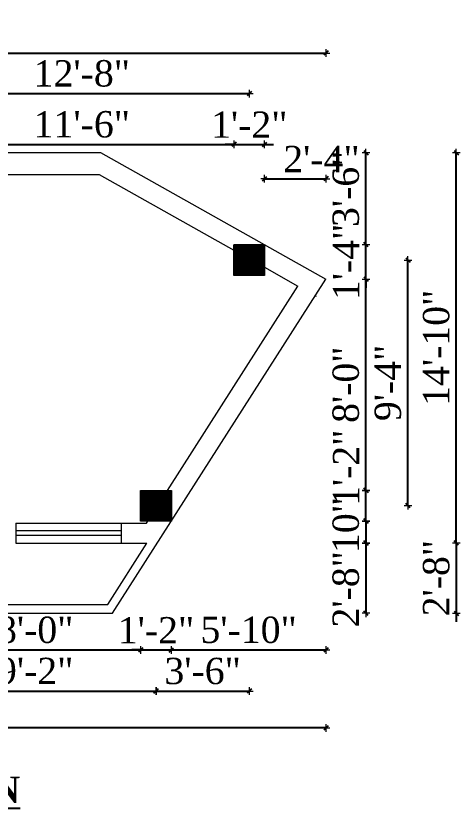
# Model space of a CAD drawing. Header units: inches. Extents: x 4069 to 291496, y -47643 to 12535.
# Drawn here: x 26634.5 to 26836.8, y 1358.9 to 1720 of the extents above; entities that cross this region are included whole.
import ezdxf

# ---------------------------------------------------------------- set-up
doc = ezdxf.new("R2010")
doc.units = ezdxf.units.IN
doc.header["$LTSCALE"] = 5
doc.header["$MEASUREMENT"] = 0
doc.layers.add('A-WALL', color=7, linetype='Continuous', lineweight=9)
doc.layers.add('Dimension', color=7, linetype='Continuous', lineweight=18)
doc.layers.add('dim line', color=7, linetype='Continuous', lineweight=15, true_color=0xfab2b2)
doc.layers.add('TEXT', color=6, linetype='Continuous')
doc.styles.add('ordinary', font='times.ttf')
doc.dimstyles.new('Copy of 96', dxfattribs={"dimtxt": 7, "dimasz": 4, "dimexe": 0.5, "dimexo": 0.5, "dimgap": 3, "dimtad": 1, "dimdec": 1, "dimzin": 11, "dimdsep": 46, "dimlunit": 4, "dimtxsty": 'ordinary', "dimblk": 'OBLIQUE', "dimcen": 0.09, "dimse1": 1, "dimse2": 1, "dimclrt": 6, "dimazin": 0, "dimtfac": 1, "dimtdec": 1, "dimtix": 1, "dimtmove": 2, "dimatfit": 3, "dimldrblk": 'leader', "dimfxl": 0.5, "dimfxlon": 1, "dimtolj": 1, "dimtzin": 0, "dimarcsym": 0})
pattern_1 = [(45, (2049.63539, 0), (-0.08838834765, 0.08838834765), [])]

# ---------------------------------------------------------------- blocks, each defined once
blk = doc.blocks.new('oblique')
at = {"color": 0, "lineweight": -2}
blk.add_line((0.25, 0.25), (-0.25, -0.25), dxfattribs=at)
at = {"layer": 'dim line', "lineweight": 9}
for p, q in [((-0.4375, 0), (0.4375, 0)), ((0, 0.4375), (0, -0.4375))]:
    blk.add_line(p, q, dxfattribs=at)
blk = doc.blocks.new('*D412')
at = {"layer": 'A-WALL', "color": 0, "lineweight": -2, "ltscale": 5, "transparency": 16777216}
blk.add_line((26595.33, 1430.96), (26691.33, 1430.96), dxfattribs=at)
at = {"layer": 'Defpoints', "color": 0, "ltscale": 5, "transparency": 16777216}
for p in [(26595.33, 1489.72, -58.17), (26691.33, 1489.72), (26691.33, 1430.96)]:
    blk.add_point(p, dxfattribs=at)
at = {"layer": 'A-WALL', "color": 0, "lineweight": -2, "ltscale": 5, "transparency": 16777216, "xscale": 4, "yscale": 4, "zscale": 4, "rotation": 180}
blk.add_blockref('oblique', (26595.33, 1430.96), dxfattribs=at)
at = {"layer": 'A-WALL', "color": 0, "lineweight": -2, "ltscale": 5, "transparency": 16777216, "xscale": 4, "yscale": 4, "zscale": 4}
blk.add_blockref('oblique', (26691.33, 1430.96), dxfattribs=at)
at = {"layer": 'A-WALL', "color": 6, "ltscale": 5, "transparency": 16777216, "insert": (26643.33, 1440.07), "char_height": 12, "attachment_point": 5, "style": 'ordinary'}
blk.add_mtext('\\A1;8\'-0"', dxfattribs=at)
blk = doc.blocks.new('_OBLIQUE')
at = {"color": 0, "linetype": 'ByBlock'}
blk.add_line((-0.5, -0.5), (0.5, 0.5), dxfattribs=at)
blk = doc.blocks.new('leader')
at = {"layer": 'Dimension'}
for p, q in [((0, -4.328), (0, 4.328)), ((-4.424, 0), (4.424, 0))]:
    blk.add_line(p, q, dxfattribs=at)
blk = doc.blocks.new('*D413')
at = {"layer": 'A-WALL', "color": 0, "lineweight": -2, "ltscale": 5, "transparency": 16777216}
for p, q in [((26691.33, 1430.96), (26687.33, 1430.96)), ((26691.33, 1430.96), (26705.33, 1430.96)), ((26705.33, 1430.96), (26709.33, 1430.96))]:
    blk.add_line(p, q, dxfattribs=at)
at = {"layer": 'Defpoints', "color": 0, "ltscale": 5, "transparency": 16777216}
for p in [(26691.33, 1489.72), (26705.33, 1489.72, -58.17), (26705.33, 1430.96)]:
    blk.add_point(p, dxfattribs=at)
at = {"layer": 'A-WALL', "color": 0, "lineweight": -2, "ltscale": 5, "transparency": 16777216, "xscale": 4, "yscale": 4, "zscale": 4}
blk.add_blockref('oblique', (26691.33, 1430.96), dxfattribs=at)
at = {"layer": 'A-WALL', "color": 0, "lineweight": -2, "ltscale": 5, "transparency": 16777216, "xscale": 4, "yscale": 4, "zscale": 4, "rotation": 180}
blk.add_blockref('oblique', (26705.33, 1430.96), dxfattribs=at)
at = {"layer": 'A-WALL', "color": 6, "ltscale": 5, "transparency": 16777216, "insert": (26698.33, 1439.96), "char_height": 12, "attachment_point": 5, "style": 'ordinary'}
blk.add_mtext('\\A1;1\'-2"', dxfattribs=at)
blk = doc.blocks.new('*D415')
at = {"layer": 'A-WALL', "color": 0, "lineweight": -2, "ltscale": 5, "transparency": 16777216}
blk.add_line((26588.33, 1412.21), (26698.33, 1412.21), dxfattribs=at)
at = {"layer": 'Defpoints', "color": 0, "ltscale": 5, "transparency": 16777216}
for p in [(26588.33, 1496.72, -58.17), (26698.33, 1496.72, -58.17), (26698.33, 1412.21)]:
    blk.add_point(p, dxfattribs=at)
at = {"layer": 'A-WALL', "color": 0, "lineweight": -2, "ltscale": 5, "transparency": 16777216, "xscale": 4, "yscale": 4, "zscale": 4, "rotation": 180}
blk.add_blockref('oblique', (26588.33, 1412.21), dxfattribs=at)
at = {"layer": 'A-WALL', "color": 0, "lineweight": -2, "ltscale": 5, "transparency": 16777216, "xscale": 4, "yscale": 4, "zscale": 4}
blk.add_blockref('oblique', (26698.33, 1412.21), dxfattribs=at)
at = {"layer": 'A-WALL', "color": 6, "ltscale": 5, "transparency": 16777216, "insert": (26643.33, 1421.33), "char_height": 12, "attachment_point": 5, "style": 'ordinary'}
blk.add_mtext('\\A1;9\'-2"', dxfattribs=at)
blk = doc.blocks.new('*D387')
at = {"layer": 'A-WALL', "color": 0, "lineweight": -2, "ltscale": 5, "transparency": 16777216}
blk.add_line((26775.67, 1395.4), (26362, 1395.4), dxfattribs=at)
at = {"layer": 'Defpoints', "color": 0, "ltscale": 5, "transparency": 16777216}
for p in [(26775.67, 1600.06, -58), (26362, 1489.72, -58.17), (26362, 1395.4)]:
    blk.add_point(p, dxfattribs=at)
at = {"layer": 'A-WALL', "color": 0, "lineweight": -2, "ltscale": 5, "transparency": 16777216, "xscale": 4, "yscale": 4, "zscale": 4, "rotation": 180}
blk.add_blockref('oblique', (26362, 1395.4), dxfattribs=at)
at = {"layer": 'A-WALL', "color": 0, "lineweight": -2, "ltscale": 5, "transparency": 16777216, "xscale": 4, "yscale": 4, "zscale": 4}
blk.add_blockref('oblique', (26775.67, 1395.4), dxfattribs=at)
at = {"layer": 'A-WALL', "color": 6, "ltscale": 5, "transparency": 16777216, "insert": (26568.84, 1404.51), "char_height": 12, "attachment_point": 5, "style": 'ordinary'}
blk.add_mtext('\\A1;34\'-6"', dxfattribs=at)
blk = doc.blocks.new('*D389')
at = {"layer": 'A-WALL', "color": 0, "lineweight": -2, "ltscale": 5, "transparency": 16777216}
blk.add_line((26595.33, 1661.43), (26733.79, 1661.43), dxfattribs=at)
at = {"layer": 'Defpoints', "color": 0, "ltscale": 5, "transparency": 16777216}
for p in [(26733.79, 1661.43), (26595.33, 1615.72, -58.17), (26733.79, 1615.72, -58.17)]:
    blk.add_point(p, dxfattribs=at)
at = {"layer": 'A-WALL', "color": 0, "lineweight": -2, "ltscale": 5, "transparency": 16777216, "xscale": 4, "yscale": 4, "zscale": 4, "rotation": 180}
blk.add_blockref('oblique', (26595.33, 1661.43), dxfattribs=at)
at = {"layer": 'A-WALL', "color": 0, "lineweight": -2, "ltscale": 5, "transparency": 16777216, "xscale": 4, "yscale": 4, "zscale": 4}
blk.add_blockref('oblique', (26733.79, 1661.43), dxfattribs=at)
at = {"layer": 'A-WALL', "color": 6, "ltscale": 5, "transparency": 16777216, "insert": (26664.56, 1670.53), "char_height": 12, "attachment_point": 5, "style": 'ordinary'}
blk.add_mtext('\\A1;11\'-6"', dxfattribs=at)
blk = doc.blocks.new('*D420')
at = {"layer": 'A-WALL', "color": 0, "lineweight": -2, "ltscale": 5, "transparency": 16777216}
for p, q in [((26733.79, 1661.43), (26729.79, 1661.43)), ((26733.79, 1661.43), (26747.79, 1661.43)), ((26747.79, 1661.43), (26751.79, 1661.43))]:
    blk.add_line(p, q, dxfattribs=at)
at = {"layer": 'Defpoints', "color": 0, "ltscale": 5, "transparency": 16777216}
for p in [(26747.79, 1661.43), (26733.79, 1615.72, -58.17), (26747.79, 1615.72, -58.17)]:
    blk.add_point(p, dxfattribs=at)
at = {"layer": 'A-WALL', "color": 0, "lineweight": -2, "ltscale": 5, "transparency": 16777216, "xscale": 4, "yscale": 4, "zscale": 4}
blk.add_blockref('oblique', (26733.79, 1661.43), dxfattribs=at)
at = {"layer": 'A-WALL', "color": 0, "lineweight": -2, "ltscale": 5, "transparency": 16777216, "xscale": 4, "yscale": 4, "zscale": 4, "rotation": 180}
blk.add_blockref('oblique', (26747.79, 1661.43), dxfattribs=at)
at = {"layer": 'A-WALL', "color": 6, "ltscale": 5, "transparency": 16777216, "insert": (26740.79, 1670.43), "char_height": 12, "attachment_point": 5, "style": 'ordinary'}
blk.add_mtext('\\A1;1\'-2"', dxfattribs=at)
blk = doc.blocks.new('*D422')
at = {"layer": 'A-WALL', "color": 0, "lineweight": -2, "ltscale": 5, "transparency": 16777216}
blk.add_line((26588.33, 1684.62), (26740.79, 1684.62), dxfattribs=at)
at = {"layer": 'Defpoints', "color": 0, "ltscale": 5, "transparency": 16777216}
for p in [(26740.79, 1684.62), (26588.33, 1608.72, -58.17), (26740.79, 1608.72, -58.17)]:
    blk.add_point(p, dxfattribs=at)
at = {"layer": 'A-WALL', "color": 0, "lineweight": -2, "ltscale": 5, "transparency": 16777216, "xscale": 4, "yscale": 4, "zscale": 4, "rotation": 180}
blk.add_blockref('oblique', (26588.33, 1684.62), dxfattribs=at)
at = {"layer": 'A-WALL', "color": 0, "lineweight": -2, "ltscale": 5, "transparency": 16777216, "xscale": 4, "yscale": 4, "zscale": 4}
blk.add_blockref('oblique', (26740.79, 1684.62), dxfattribs=at)
at = {"layer": 'A-WALL', "color": 6, "ltscale": 5, "transparency": 16777216, "insert": (26664.56, 1693.73), "char_height": 12, "attachment_point": 5, "style": 'ordinary'}
blk.add_mtext('\\A1;12\'-8"', dxfattribs=at)
blk = doc.blocks.new('*D391')
at = {"layer": 'A-WALL', "color": 0, "lineweight": -2, "ltscale": 5, "transparency": 16777216}
blk.add_line((26362.82, 1703.06), (26775.67, 1703.06), dxfattribs=at)
at = {"layer": 'Defpoints', "color": 0, "ltscale": 5, "transparency": 16777216}
for p in [(26775.67, 1703.06), (26362.82, 1615.72, -58.17), (26775.67, 1600.06, -58)]:
    blk.add_point(p, dxfattribs=at)
at = {"layer": 'A-WALL', "color": 0, "lineweight": -2, "ltscale": 5, "transparency": 16777216, "xscale": 4, "yscale": 4, "zscale": 4, "rotation": 180}
blk.add_blockref('oblique', (26362.82, 1703.06), dxfattribs=at)
at = {"layer": 'A-WALL', "color": 0, "lineweight": -2, "ltscale": 5, "transparency": 16777216, "xscale": 4, "yscale": 4, "zscale": 4}
blk.add_blockref('oblique', (26775.67, 1703.06), dxfattribs=at)
at = {"layer": 'A-WALL', "color": 6, "ltscale": 5, "transparency": 16777216, "insert": (26569.25, 1712.16), "char_height": 12, "attachment_point": 5, "style": 'ordinary'}
blk.add_mtext('\\A1;34\'-5"', dxfattribs=at)
blk = doc.blocks.new('*D424')
at = {"layer": 'A-WALL', "color": 0, "lineweight": -2, "ltscale": 5, "transparency": 16777216}
blk.add_line((26747.79, 1645.77), (26775.67, 1645.77), dxfattribs=at)
at = {"layer": 'Defpoints', "color": 0, "ltscale": 5, "transparency": 16777216}
for p in [(26775.67, 1645.77), (26747.79, 1615.72, -58.17), (26775.67, 1600.06)]:
    blk.add_point(p, dxfattribs=at)
at = {"layer": 'A-WALL', "color": 0, "lineweight": -2, "ltscale": 5, "transparency": 16777216, "xscale": 4, "yscale": 4, "zscale": 4, "rotation": 180}
blk.add_blockref('oblique', (26747.79, 1645.77), dxfattribs=at)
at = {"layer": 'A-WALL', "color": 0, "lineweight": -2, "ltscale": 5, "transparency": 16777216, "xscale": 4, "yscale": 4, "zscale": 4}
blk.add_blockref('oblique', (26775.67, 1645.77), dxfattribs=at)
at = {"layer": 'A-WALL', "color": 6, "ltscale": 5, "transparency": 16777216, "insert": (26773.66, 1654.77), "char_height": 12, "attachment_point": 5, "style": 'ordinary'}
blk.add_mtext('\\A1;2\'-4"', dxfattribs=at)
blk = doc.blocks.new('*D425')
at = {"layer": 'A-WALL', "color": 0, "lineweight": -2, "ltscale": 5, "transparency": 16777216}
blk.add_line((26705.33, 1430.96), (26775.67, 1430.96), dxfattribs=at)
at = {"layer": 'Defpoints', "color": 0, "ltscale": 5, "transparency": 16777216}
for p in [(26775.67, 1600.06, -116.34), (26705.33, 1489.72, -58.17), (26775.67, 1430.96)]:
    blk.add_point(p, dxfattribs=at)
at = {"layer": 'A-WALL', "color": 0, "lineweight": -2, "ltscale": 5, "transparency": 16777216, "xscale": 4, "yscale": 4, "zscale": 4, "rotation": 180}
blk.add_blockref('oblique', (26705.33, 1430.96), dxfattribs=at)
at = {"layer": 'A-WALL', "color": 0, "lineweight": -2, "ltscale": 5, "transparency": 16777216, "xscale": 4, "yscale": 4, "zscale": 4}
blk.add_blockref('oblique', (26775.67, 1430.96), dxfattribs=at)
at = {"layer": 'A-WALL', "color": 6, "ltscale": 5, "transparency": 16777216, "insert": (26740.5, 1440.07), "char_height": 12, "attachment_point": 5, "style": 'ordinary'}
blk.add_mtext('\\A1;5\'-10"', dxfattribs=at)
blk = doc.blocks.new('*D396')
at = {"layer": 'A-WALL', "color": 0, "lineweight": -2, "ltscale": 5, "transparency": 16777216}
blk.add_line((26793.88, 1489.72), (26793.88, 1503.72), dxfattribs=at)
at = {"layer": 'Defpoints', "color": 0, "ltscale": 5, "transparency": 16777216}
for p in [(26705.33, 1503.72, -58.17), (26793.88, 1503.72), (26705.33, 1489.72, -58.17)]:
    blk.add_point(p, dxfattribs=at)
at = {"layer": 'A-WALL', "color": 0, "lineweight": -2, "ltscale": 5, "transparency": 16777216, "xscale": 4, "yscale": 4, "zscale": 4}
for p, rotation in [((26793.88, 1503.72), 90), ((26793.88, 1489.72), 270)]:
    blk.add_blockref('oblique', p, dxfattribs=dict(at, rotation=rotation))
at = {"layer": 'A-WALL', "color": 6, "ltscale": 5, "transparency": 16777216, "insert": (26784.88, 1514.02), "char_height": 12, "attachment_point": 5, "rotation": 90, "style": 'ordinary'}
blk.add_mtext('\\A1;1\'-2"', dxfattribs=at)
blk = doc.blocks.new('*D397')
at = {"layer": 'A-WALL', "color": 0, "lineweight": -2, "ltscale": 5, "transparency": 16777216}
blk.add_line((26835.05, 1479.72), (26835.05, 1657.72), dxfattribs=at)
at = {"layer": 'Defpoints', "color": 0, "ltscale": 5, "transparency": 16777216}
for p in [(26673.01, 1657.72, -58.17), (26835.05, 1657.72), (26698.96, 1479.72, -58.17)]:
    blk.add_point(p, dxfattribs=at)
at = {"layer": 'A-WALL', "color": 0, "lineweight": -2, "ltscale": 5, "transparency": 16777216, "xscale": 4, "yscale": 4, "zscale": 4}
for p, rotation in [((26835.05, 1657.72), 90), ((26835.05, 1479.72), 270)]:
    blk.add_blockref('oblique', p, dxfattribs=dict(at, rotation=rotation))
at = {"layer": 'A-WALL', "color": 6, "ltscale": 5, "transparency": 16777216, "insert": (26825.95, 1568.72), "char_height": 12, "attachment_point": 5, "rotation": 90, "style": 'ordinary'}
blk.add_mtext('\\A1;14\'-10"', dxfattribs=at)
blk = doc.blocks.new('*D398')
at = {"layer": 'A-WALL', "color": 0, "lineweight": -2, "ltscale": 5, "transparency": 16777216}
blk.add_line((26793.88, 1503.72), (26793.88, 1600.06), dxfattribs=at)
at = {"layer": 'Defpoints', "color": 0, "ltscale": 5, "transparency": 16777216}
for p in [(26775.67, 1600.06, -116.34), (26793.88, 1600.06), (26705.33, 1503.72, -58.17)]:
    blk.add_point(p, dxfattribs=at)
at = {"layer": 'A-WALL', "color": 0, "lineweight": -2, "ltscale": 5, "transparency": 16777216, "xscale": 4, "yscale": 4, "zscale": 4}
for p, rotation in [((26793.88, 1600.06), 90), ((26793.88, 1503.72), 270)]:
    blk.add_blockref('oblique', p, dxfattribs=dict(at, rotation=rotation))
at = {"layer": 'A-WALL', "color": 6, "ltscale": 5, "transparency": 16777216, "insert": (26784.78, 1551.89), "char_height": 12, "attachment_point": 5, "rotation": 90, "style": 'ordinary'}
blk.add_mtext('\\A1;8\'-0"', dxfattribs=at)
blk = doc.blocks.new('*D399')
at = {"layer": 'A-WALL', "color": 0, "lineweight": -2, "ltscale": 5, "transparency": 16777216}
for p, q in [((26793.88, 1615.72), (26793.88, 1619.72)), ((26793.88, 1600.06), (26793.88, 1615.72)), ((26793.88, 1600.06), (26793.88, 1596.06))]:
    blk.add_line(p, q, dxfattribs=at)
at = {"layer": 'Defpoints', "color": 0, "ltscale": 5, "transparency": 16777216}
for p in [(26747.79, 1615.72, -58.17), (26793.88, 1615.72), (26775.67, 1600.06, -116.34)]:
    blk.add_point(p, dxfattribs=at)
at = {"layer": 'A-WALL', "color": 0, "lineweight": -2, "ltscale": 5, "transparency": 16777216, "xscale": 4, "yscale": 4, "zscale": 4}
for p, rotation in [((26793.88, 1615.72), 270), ((26793.88, 1600.06), 90)]:
    blk.add_blockref('oblique', p, dxfattribs=dict(at, rotation=rotation))
at = {"layer": 'A-WALL', "color": 6, "ltscale": 5, "transparency": 16777216, "insert": (26784.88, 1607.89), "char_height": 12, "attachment_point": 5, "rotation": 90, "style": 'ordinary'}
blk.add_mtext('\\A1;1\'-4"', dxfattribs=at)
blk = doc.blocks.new('*D400')
at = {"layer": 'A-WALL', "color": 0, "lineweight": -2, "ltscale": 5, "transparency": 16777216}
blk.add_line((26793.88, 1489.72), (26793.88, 1479.72), dxfattribs=at)
at = {"layer": 'Defpoints', "color": 0, "ltscale": 5, "transparency": 16777216}
for p in [(26705.33, 1489.72, -58.17), (26698.96, 1479.72, -58), (26793.88, 1479.72)]:
    blk.add_point(p, dxfattribs=at)
at = {"layer": 'A-WALL', "color": 0, "lineweight": -2, "ltscale": 5, "transparency": 16777216, "xscale": 4, "yscale": 4, "zscale": 4}
for p, rotation in [((26793.88, 1489.72), 90), ((26793.88, 1479.72), 270)]:
    blk.add_blockref('oblique', p, dxfattribs=dict(at, rotation=rotation))
at = {"layer": 'A-WALL', "color": 6, "ltscale": 5, "transparency": 16777216, "insert": (26784.78, 1487.91), "char_height": 12, "attachment_point": 5, "rotation": 90, "style": 'ordinary'}
blk.add_mtext('\\A1;10"', dxfattribs=at)
blk = doc.blocks.new('*D401')
at = {"layer": 'A-WALL', "color": 0, "lineweight": -2, "ltscale": 5, "transparency": 16777216}
blk.add_line((26813.06, 1496.72), (26813.06, 1608.72), dxfattribs=at)
at = {"layer": 'Defpoints', "color": 0, "ltscale": 5, "transparency": 16777216}
for p in [(26740.79, 1608.72, -58.17), (26813.06, 1608.72), (26698.33, 1496.72, -58.17)]:
    blk.add_point(p, dxfattribs=at)
at = {"layer": 'A-WALL', "color": 0, "lineweight": -2, "ltscale": 5, "transparency": 16777216, "xscale": 4, "yscale": 4, "zscale": 4}
for p, rotation in [((26813.06, 1608.72), 90), ((26813.06, 1496.72), 270)]:
    blk.add_blockref('oblique', p, dxfattribs=dict(at, rotation=rotation))
at = {"layer": 'A-WALL', "color": 6, "ltscale": 5, "transparency": 16777216, "insert": (26803.93, 1552.72), "char_height": 12, "attachment_point": 5, "rotation": 90, "style": 'ordinary'}
blk.add_mtext('\\A1;9\'-4"', dxfattribs=at)
blk = doc.blocks.new('*D402')
at = {"layer": 'A-WALL', "color": 0, "lineweight": -2, "ltscale": 5, "transparency": 16777216}
blk.add_line((26793.88, 1615.72), (26793.88, 1657.72), dxfattribs=at)
at = {"layer": 'Defpoints', "color": 0, "ltscale": 5, "transparency": 16777216}
for p in [(26673.01, 1657.72, -58.17), (26793.88, 1657.72), (26747.79, 1615.72, -58.17)]:
    blk.add_point(p, dxfattribs=at)
at = {"layer": 'A-WALL', "color": 0, "lineweight": -2, "ltscale": 5, "transparency": 16777216, "xscale": 4, "yscale": 4, "zscale": 4}
for p, rotation in [((26793.88, 1657.72), 90), ((26793.88, 1615.72), 270)]:
    blk.add_blockref('oblique', p, dxfattribs=dict(at, rotation=rotation))
at = {"layer": 'A-WALL', "color": 6, "ltscale": 5, "transparency": 16777216, "insert": (26784.78, 1641.19), "char_height": 12, "attachment_point": 5, "rotation": 90, "style": 'ordinary'}
blk.add_mtext('\\A1;3\'-6"', dxfattribs=at)
blk = doc.blocks.new('*D406')
at = {"layer": 'A-WALL', "color": 0, "lineweight": -2, "ltscale": 5, "transparency": 16777216}
blk.add_line((26793.88, 1479.72), (26793.88, 1447.72), dxfattribs=at)
at = {"layer": 'Defpoints', "color": 0, "ltscale": 5, "transparency": 16777216}
for p in [(26698.96, 1479.72, -58), (26678.56, 1447.72), (26793.88, 1447.72)]:
    blk.add_point(p, dxfattribs=at)
at = {"layer": 'A-WALL', "color": 0, "lineweight": -2, "ltscale": 5, "transparency": 16777216, "xscale": 4, "yscale": 4, "zscale": 4}
for p, rotation in [((26793.88, 1479.72), 90), ((26793.88, 1447.72), 270)]:
    blk.add_blockref('oblique', p, dxfattribs=dict(at, rotation=rotation))
at = {"layer": 'A-WALL', "color": 6, "ltscale": 5, "transparency": 16777216, "insert": (26784.78, 1458.63), "char_height": 12, "attachment_point": 5, "rotation": 90, "style": 'ordinary'}
blk.add_mtext('\\A1;2\'-8"', dxfattribs=at)
blk = doc.blocks.new('*D404')
at = {"layer": 'A-WALL', "color": 0, "lineweight": -2, "ltscale": 5, "transparency": 16777216}
for p, q in [((26835.05, 1479.72), (26835.05, 1483.72)), ((26835.05, 1479.72), (26835.05, 1447.72)), ((26835.05, 1447.72), (26835.05, 1443.72))]:
    blk.add_line(p, q, dxfattribs=at)
at = {"layer": 'Defpoints', "color": 0, "ltscale": 5, "transparency": 16777216}
for p in [(26698.96, 1479.72, -58.17), (26678.56, 1447.72, -58), (26835.05, 1447.72)]:
    blk.add_point(p, dxfattribs=at)
at = {"layer": 'A-WALL', "color": 0, "lineweight": -2, "ltscale": 5, "transparency": 16777216, "xscale": 4, "yscale": 4, "zscale": 4}
for p, rotation in [((26835.05, 1479.72), 270), ((26835.05, 1447.72), 90)]:
    blk.add_blockref('oblique', p, dxfattribs=dict(at, rotation=rotation))
at = {"layer": 'A-WALL', "color": 6, "ltscale": 5, "transparency": 16777216, "insert": (26825.95, 1463.72), "char_height": 12, "attachment_point": 5, "rotation": 90, "style": 'ordinary'}
blk.add_mtext('\\A1;2\'-8"', dxfattribs=at)
blk = doc.blocks.new('*D428')
at = {"layer": 'A-WALL', "color": 0, "lineweight": -2, "ltscale": 5, "transparency": 16777216}
blk.add_line((26698.33, 1412.21), (26740.79, 1412.21), dxfattribs=at)
at = {"layer": 'Defpoints', "color": 0, "ltscale": 5, "transparency": 16777216}
for p in [(26740.79, 1608.72, -58.17), (26698.33, 1496.72, -58.17), (26740.79, 1412.21)]:
    blk.add_point(p, dxfattribs=at)
at = {"layer": 'A-WALL', "color": 0, "lineweight": -2, "ltscale": 5, "transparency": 16777216, "xscale": 4, "yscale": 4, "zscale": 4, "rotation": 180}
blk.add_blockref('oblique', (26698.33, 1412.21), dxfattribs=at)
at = {"layer": 'A-WALL', "color": 0, "lineweight": -2, "ltscale": 5, "transparency": 16777216, "xscale": 4, "yscale": 4, "zscale": 4}
blk.add_blockref('oblique', (26740.79, 1412.21), dxfattribs=at)
at = {"layer": 'A-WALL', "color": 6, "ltscale": 5, "transparency": 16777216, "insert": (26719.56, 1421.32), "char_height": 12, "attachment_point": 5, "style": 'ordinary'}
blk.add_mtext('\\A1;3\'-6"', dxfattribs=at)

msp = doc.modelspace()

# ---------------------------------------------------------------- hatches: boundary and pattern name
at = {"layer": 'A-WALL', "ltscale": 5}
h = msp.add_hatch(dxfattribs=at)
h.set_pattern_fill('ANSI31', color=256)
h.set_pattern_definition(pattern_1)
h.paths.add_polyline_path([(26747.78815, 1615.72114), (26733.78815, 1615.72114), (26733.78815, 1601.72114), (26747.78815, 1601.72114)])
h = msp.add_hatch(dxfattribs=at)
h.set_pattern_fill('ANSI31', color=256)
h.set_pattern_definition(pattern_1)
h.paths.add_polyline_path([(26705.33452, 1503.72114), (26691.33452, 1503.72114), (26691.33452, 1489.72114), (26705.33452, 1489.72114)])

# ---------------------------------------------------------------- linework, layer by layer
for p, q in [((26363.0978, 1657.72114), (26673.00871, 1657.72114)), ((26673.00871, 1657.72114), (26775.67156, 1600.06038)), ((26372.0327, 1647.72114), (26672.43471, 1647.72114)), ((26672.43471, 1647.72114), (26733.82583, 1613.24072)), ((26747.78815, 1615.72114), (26733.78815, 1615.72114)), ((26747.78815, 1605.39876), (26762.96698, 1596.87354)), ((26678.56113, 1447.72114), (26775.67156, 1600.06038)), ((26703.58589, 1503.72114), (26762.96698, 1596.87354)), ((26770.82622, 1592.45938), (26771.26427, 1592.21335)), ((26634.52396, 1488.72114), (26694.02396, 1488.72114)), ((26634.52396, 1488.72114), (26634.52396, 1479.72114)), ((26682.52396, 1488.72114), (26682.52396, 1479.72114)), ((26694.02396, 1488.72114), (26694.66143, 1489.72114)), ((26682.52396, 1485.22114), (26634.52396, 1485.22114)), ((26682.52396, 1483.22114), (26634.52396, 1483.22114)), ((26634.52396, 1479.72114), (26694.21631, 1479.72114)), ((26676.36738, 1451.72114), (26694.21631, 1479.72114)), ((26365.75286, 1451.72114), (26676.36738, 1451.72114)), ((26361.72666, 1447.72114), (26678.56113, 1447.72114))]:
    msp.add_line(p, q, dxfattribs=at)
at = {"layer": 'A-WALL', "ltscale": 5, "elevation": -58.16904}
for points in [[(26733.78815, 1615.72114), (26747.78815, 1615.72114), (26747.78815, 1601.72114), (26733.78815, 1601.72114)], [(26691.33452, 1503.72114), (26705.33452, 1503.72114), (26705.33452, 1489.72114), (26691.33452, 1489.72114)]]:
    msp.add_lwpolyline(points, close=True, dxfattribs=at)

# ---------------------------------------------------------------- texts
at = {"layer": 'TEXT', "insert": (26545.36702, 1361.08287), "char_height": 12, "width": 219.8150831, "attachment_point": 8, "rotation": 359.9996119, "style": 'ordinary'}
msp.add_mtext('{\\fTimes New Roman|b1|i0|c0|p18;\\LTHIRD FLOOR PLAN}', dxfattribs=at)

# ---------------------------------------------------------------- dimensions: what is measured, and where the dimension line sits
at = {"layer": 'A-WALL', "ltscale": 5}
for base, p1, p2, picture, middle in [((26775.67156, 1703.05625), (26362.82357, 1615.72114, -58.16904), (26775.67156, 1600.06038, -58), '*D391', (26569.24757, 1712.16007)), ((26740.78815, 1684.62344), (26588.33452, 1608.72114, -58.16904), (26740.78815, 1608.72114, -58.16904), '*D422', (26664.56134, 1693.72727)), ((26733.78815, 1661.43026), (26595.33452, 1615.72114, -58.16904), (26733.78815, 1615.72114, -58.16904), '*D389', (26664.56134, 1670.53408)), ((26747.78815, 1661.43026), (26733.78815, 1615.72114, -58.16904), (26747.78815, 1615.72114, -58.16904), '*D420', (26740.78815, 1670.43026)), ((26740.78815, 1412.21176), (26698.33452, 1496.72114, -58.16904), (26740.78815, 1608.72114, -58.16904), '*D428', (26719.56134, 1421.31558)), ((26362.00088, 1395.4045), (26775.67156, 1600.06038, -58), (26362.00088, 1489.72114, -58.16904), '*D387', (26568.83622, 1404.50832)), ((26775.67156, 1430.96455), (26705.33452, 1489.72114, -58.16904), (26775.67156, 1600.06038, -116.33808), '*D425', (26740.50304, 1440.06837)), ((26698.33452, 1412.21176), (26588.33452, 1496.72114, -58.16904), (26698.33452, 1496.72114, -58.16904), '*D415', (26643.33452, 1421.33288)), ((26691.33452, 1430.96455), (26595.33452, 1489.72114, -58.16904), (26691.33452, 1489.72114), '*D412', (26643.33452, 1440.06837)), ((26705.33452, 1430.96455), (26691.33452, 1489.72114), (26705.33452, 1489.72114, -58.16904), '*D413', (26698.33452, 1439.96455))]:
    dim = msp.add_linear_dim(base=base, p1=p1, p2=p2, dimstyle='Copy of 96', override={"dimtxt": 12, "dimdec": 0, "dimblk": 'oblique', "dimtdec": 0, "dimarcsym": 1}, dxfattribs=at)
    dim.commit()
    dim.dimension.update_dxf_attribs({"geometry": picture, "text_midpoint": middle})
dim = msp.add_linear_dim(base=(26775.67156, 1645.7695), p1=(26747.78815, 1615.72114, -58.16904), p2=(26775.67156, 1600.06038), dimstyle='Copy of 96', override={"dimtxt": 12, "dimdec": 0, "dimblk": 'oblique', "dimtdec": 0, "dimarcsym": 1}, dxfattribs=at)
dim.commit()
dim.dimension.update_dxf_attribs({"geometry": '*D424', "text_midpoint": (26773.66347, 1654.7695), "dimtype": 160})
for base, p1, p2, picture, middle in [((26835.05003, 1657.72114), (26698.9599, 1479.72114, -58.16904), (26673.00871, 1657.72114, -58.16904), '*D397', (26825.94621, 1568.72114)), ((26793.88079, 1615.72114), (26775.67156, 1600.06038, -116.33808), (26747.78815, 1615.72114, -58.16904), '*D399', (26784.88079, 1607.89076)), ((26813.05606, 1608.72114), (26698.33452, 1496.72114, -58.16904), (26740.78815, 1608.72114, -58.16904), '*D401', (26803.93493, 1552.72114)), ((26793.88079, 1600.06038), (26705.33452, 1503.72114, -58.16904), (26775.67156, 1600.06038, -116.33808), '*D398', (26784.77697, 1551.89076)), ((26835.05003, 1447.72114), (26698.9599, 1479.72114, -58.16904), (26678.56113, 1447.72114, -58), '*D404', (26825.94621, 1463.72114))]:
    dim = msp.add_linear_dim(base=base, p1=p1, p2=p2, angle=90, dimstyle='Copy of 96', override={"dimtxt": 12, "dimdec": 0, "dimblk": 'oblique', "dimtdec": 0, "dimarcsym": 1}, dxfattribs=at)
    dim.commit()
    dim.dimension.update_dxf_attribs({"geometry": picture, "text_midpoint": middle})
for base, p1, p2, picture, middle in [((26793.88079, 1657.72114), (26747.78815, 1615.72114, -58.16904), (26673.00871, 1657.72114, -58.16904), '*D402', (26784.77697, 1641.18875)), ((26793.88079, 1503.72114), (26705.33452, 1489.72114, -58.16904), (26705.33452, 1503.72114, -58.16904), '*D396', (26784.88079, 1514.02313)), ((26793.88079, 1479.72114), (26705.33452, 1489.72114, -58.16904), (26698.9599, 1479.72114, -58), '*D400', (26784.77697, 1487.90841)), ((26793.88079, 1447.72114), (26698.9599, 1479.72114, -58), (26678.56113, 1447.72114), '*D406', (26784.77697, 1458.6322))]:
    dim = msp.add_linear_dim(base=base, p1=p1, p2=p2, angle=90, dimstyle='Copy of 96', override={"dimtxt": 12, "dimdec": 0, "dimblk": 'oblique', "dimtdec": 0, "dimarcsym": 1}, dxfattribs=at)
    dim.commit()
    dim.dimension.update_dxf_attribs({"geometry": picture, "text_midpoint": middle, "dimtype": 160})

doc.saveas('drawing.dxf')
